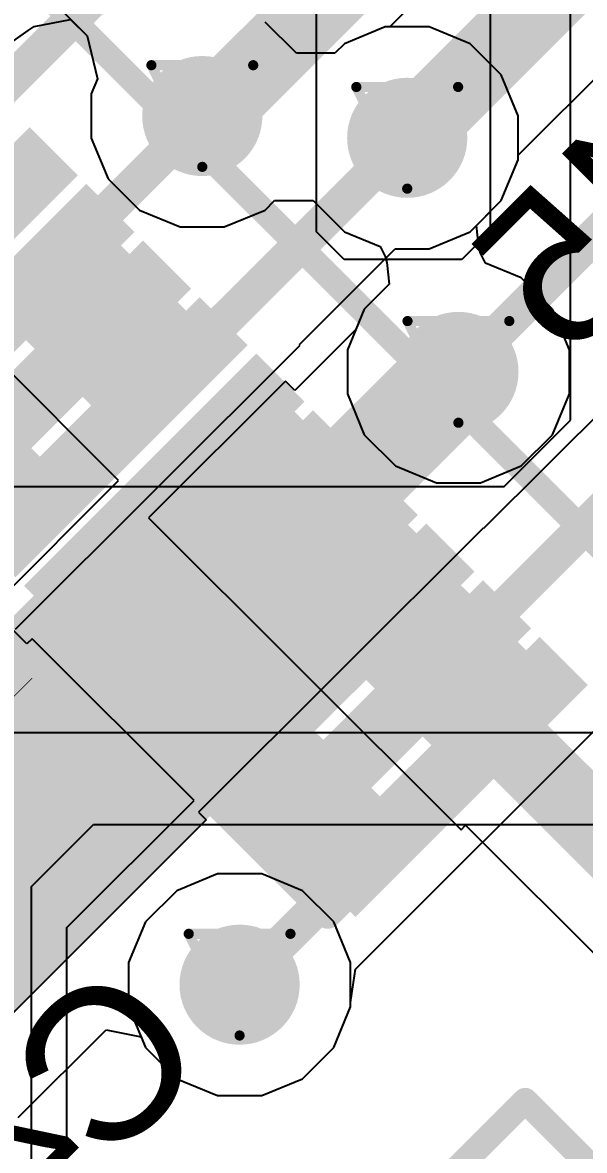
# Model space of a CAD drawing. Header units: inches. Extents: x 0 to 211, y 0 to 201.
# Drawn here: x 2.0437 to 2.1541, y 1.9059 to 2.1277 of the extents above; entities that cross this region are included whole.
import ezdxf

# ---------------------------------------------------------------- set-up
doc = ezdxf.new("R2010")
doc.units = ezdxf.units.IN
doc.header["$MEASUREMENT"] = 0
for name, color, linetype in [('Bottom Layer', 5, 'Continuous'), ('Bottom Overlay', 54, 'Continuous'), ('Bottom Paste', 16, 'Continuous'), ('Bottom Solder', 6, 'Continuous'), ('Drill Drawing', 1, 'Continuous'), ('Layer 1', 16, 'Continuous'), ('Layer 2', 76, 'Continuous'), ('Top Layer', 1, 'Continuous'), ('Top Overlay', 2, 'Continuous'), ('Top Paste', 8, 'Continuous'), ('Top Solder', 216, 'Continuous'), ('Via Holes', 16, 'Continuous')]:
    doc.layers.add(name, color=color, linetype=linetype)
doc.styles.add('Arial', font='', dxfattribs={"height": 0.2})
doc.styles.get('Arial').set_extended_font_data('Arial')

# ---------------------------------------------------------------- blocks, each defined once
blk = doc.blocks.new('LQFP_128_EP_14_14__64')
at = {"layer": 'Top Layer'}
for points in [[(0.09842, -0.26967), (0.1063, -0.26967), (0.1063, -0.32873), (0.09842, -0.32873)], [(0.11416, -0.26967), (0.12204, -0.26967), (0.12204, -0.32873), (0.11416, -0.32873)], [(0.12992, -0.26967), (0.1378, -0.26967), (0.1378, -0.32873), (0.12992, -0.32873)], [(0.14566, -0.26967), (0.15354, -0.26967), (0.15354, -0.32873), (0.14566, -0.32873)], [(0.16141, -0.26967), (0.16929, -0.26967), (0.16929, -0.32873), (0.16141, -0.32873)], [(0.17716, -0.26967), (0.18504, -0.26967), (0.18504, -0.32873), (0.17716, -0.32873)], [(0.19291, -0.26967), (0.20079, -0.26967), (0.20079, -0.32873), (0.19291, -0.32873)], [(0.20866, -0.26967), (0.21654, -0.26967), (0.21654, -0.32873), (0.20866, -0.32873)], [(0.22441, -0.26967), (0.23229, -0.26967), (0.23229, -0.32873), (0.22441, -0.32873)], [(0.24016, -0.26967), (0.24804, -0.26967), (0.24804, -0.32873), (0.24016, -0.32873)]]:
    blk.add_hatch(color=1, dxfattribs=at).paths.add_polyline_path(points)
at = {"layer": 'Top Paste'}
for points in [[(0.09842, -0.26967), (0.1063, -0.26967), (0.1063, -0.32873), (0.09842, -0.32873)], [(0.11416, -0.26967), (0.12204, -0.26967), (0.12204, -0.32873), (0.11416, -0.32873)], [(0.12992, -0.26967), (0.1378, -0.26967), (0.1378, -0.32873), (0.12992, -0.32873)], [(0.14566, -0.26967), (0.15354, -0.26967), (0.15354, -0.32873), (0.14566, -0.32873)], [(0.16141, -0.26967), (0.16929, -0.26967), (0.16929, -0.32873), (0.16141, -0.32873)], [(0.17716, -0.26967), (0.18504, -0.26967), (0.18504, -0.32873), (0.17716, -0.32873)], [(0.19291, -0.26967), (0.20079, -0.26967), (0.20079, -0.32873), (0.19291, -0.32873)], [(0.20866, -0.26967), (0.21654, -0.26967), (0.21654, -0.32873), (0.20866, -0.32873)], [(0.22441, -0.26967), (0.23229, -0.26967), (0.23229, -0.32873), (0.22441, -0.32873)], [(0.24016, -0.26967), (0.24804, -0.26967), (0.24804, -0.32873), (0.24016, -0.32873)]]:
    blk.add_hatch(color=8, dxfattribs=at).paths.add_polyline_path(points)
at = {"layer": 'Top Solder'}
for points in [[(0.09567, -0.26692), (0.10905, -0.26692), (0.10905, -0.33148), (0.09567, -0.33148)], [(0.11141, -0.26692), (0.12479, -0.26692), (0.12479, -0.33148), (0.11141, -0.33148)], [(0.12717, -0.26692), (0.14055, -0.26692), (0.14055, -0.33148), (0.12717, -0.33148)], [(0.14291, -0.26692), (0.15629, -0.26692), (0.15629, -0.33148), (0.14291, -0.33148)], [(0.15866, -0.26692), (0.17204, -0.26692), (0.17204, -0.33148), (0.15866, -0.33148)], [(0.17441, -0.26692), (0.18779, -0.26692), (0.18779, -0.33148), (0.17441, -0.33148)], [(0.19016, -0.26692), (0.20354, -0.26692), (0.20354, -0.33148), (0.19016, -0.33148)], [(0.20591, -0.26692), (0.21929, -0.26692), (0.21929, -0.33148), (0.20591, -0.33148)], [(0.22166, -0.26692), (0.23504, -0.26692), (0.23504, -0.33148), (0.22166, -0.33148)], [(0.23741, -0.26692), (0.25079, -0.26692), (0.25079, -0.33148), (0.23741, -0.33148)]]:
    blk.add_hatch(color=216, dxfattribs=at).paths.add_polyline_path(points)
at = {"layer": 'Top Overlay'}
blk.add_lwpolyline([(-0.24606, -0.24606, 0.005, 0.005, 0), (0.24606, -0.24606, 0.005, 0.005, 0)], format="xyseb", dxfattribs=at)
blk = doc.blocks.new('R___0402_B_178')
at = {"layer": 'Bottom Layer'}
for points in [[(-0.0095, 0.0125), (-0.0095, -0.0125), (-0.0275, -0.0125), (-0.0275, 0.0125)], [(0.0275, 0.0125), (0.0275, -0.0125), (0.0095, -0.0125), (0.0095, 0.0125)]]:
    blk.add_hatch(color=5, dxfattribs=at).paths.add_polyline_path(points)
at = {"layer": 'Bottom Paste'}
for points in [[(-0.0095, 0.0125), (-0.0095, -0.0125), (-0.0275, -0.0125), (-0.0275, 0.0125)], [(0.0275, 0.0125), (0.0275, -0.0125), (0.0095, -0.0125), (0.0095, 0.0125)]]:
    blk.add_hatch(color=16, dxfattribs=at).paths.add_polyline_path(points)
at = {"layer": 'Bottom Solder'}
for points in [[(-0.00733, 0.01467), (-0.00733, -0.01467), (-0.02967, -0.01467), (-0.02967, 0.01467)], [(0.02967, 0.01467), (0.02967, -0.01467), (0.00733, -0.01467), (0.00733, 0.01467)]]:
    blk.add_hatch(color=6, dxfattribs=at).paths.add_polyline_path(points)
at = {"layer": 'Bottom Overlay'}
for points in [[(-0.031, 0.016, 0.005, 0.005, 0), (0.031, 0.016, 0.005, 0.005, 0)], [(-0.031, 0.016, 0.005, 0.005, 0), (-0.031, -0.016, 0.005, 0.005, 0)], [(0.031, 0.016, 0.005, 0.005, 0), (0.031, -0.016, 0.005, 0.005, 0)], [(-0.032, 0.017, 0.000127, 0.000127, 0), (0.032, 0.017, 0.000127, 0.000127, 0)], [(-0.031, -0.016, 0.005, 0.005, 0), (0.031, -0.016, 0.005, 0.005, 0)]]:
    blk.add_lwpolyline(points, format="xyseb", dxfattribs=at)
for points in [[(-0.03225, 0.016, 0.0025, 0.0025, 1), (-0.02975, 0.016, 0.0025, 0.0025, 1)], [(-0.03225, 0.016, 0.0025, 0.0025, 1), (-0.02975, 0.016, 0.0025, 0.0025, 1)], [(0.02975, 0.016, 0.0025, 0.0025, 1), (0.03225, 0.016, 0.0025, 0.0025, 1)], [(0.02975, 0.016, 0.0025, 0.0025, 1), (0.03225, 0.016, 0.0025, 0.0025, 1)], [(-0.03203, 0.017, 0.0000635, 0.0000635, 1), (-0.03197, 0.017, 0.0000635, 0.0000635, 1)], [(0.03197, 0.017, 0.0000635, 0.0000635, 1), (0.03203, 0.017, 0.0000635, 0.0000635, 1)], [(-0.03225, -0.016, 0.0025, 0.0025, 1), (-0.02975, -0.016, 0.0025, 0.0025, 1)], [(-0.03225, -0.016, 0.0025, 0.0025, 1), (-0.02975, -0.016, 0.0025, 0.0025, 1)], [(0.02975, -0.016, 0.0025, 0.0025, 1), (0.03225, -0.016, 0.0025, 0.0025, 1)], [(0.02975, -0.016, 0.0025, 0.0025, 1), (0.03225, -0.016, 0.0025, 0.0025, 1)]]:
    blk.add_lwpolyline(points, format="xyseb", close=True, dxfattribs=at)
blk = doc.blocks.new('C___0402_B_342')
at = {"layer": 'Bottom Layer'}
for points in [[(-0.0095, 0.0125), (-0.0095, -0.0125), (-0.0275, -0.0125), (-0.0275, 0.0125)], [(0.0275, 0.0125), (0.0275, -0.0125), (0.0095, -0.0125), (0.0095, 0.0125)]]:
    blk.add_hatch(color=5, dxfattribs=at).paths.add_polyline_path(points)
at = {"layer": 'Bottom Paste'}
for points in [[(-0.0095, 0.0125), (-0.0095, -0.0125), (-0.0275, -0.0125), (-0.0275, 0.0125)], [(0.0275, 0.0125), (0.0275, -0.0125), (0.0095, -0.0125), (0.0095, 0.0125)]]:
    blk.add_hatch(color=16, dxfattribs=at).paths.add_polyline_path(points)
at = {"layer": 'Bottom Solder'}
for points in [[(-0.00714, 0.01486), (-0.00714, -0.01486), (-0.02986, -0.01486), (-0.02986, 0.01486)], [(0.02986, 0.01486), (0.02986, -0.01486), (0.00714, -0.01486), (0.00714, 0.01486)]]:
    blk.add_hatch(color=6, dxfattribs=at).paths.add_polyline_path(points)
at = {"layer": 'Bottom Overlay'}
for points in [[(-0.031, 0.016, 0.005, 0.005, 0), (-0.011, 0.016, 0.005, 0.005, 0)], [(-0.031, 0.016, 0.005, 0.005, 0), (-0.031, -0.016, 0.005, 0.005, 0)], [(0.011, 0.016, 0.005, 0.005, 0), (0.031, 0.016, 0.005, 0.005, 0)], [(0.031, 0.016, 0.005, 0.005, 0), (0.031, -0.016, 0.005, 0.005, 0)], [(-0.031, -0.016, 0.005, 0.005, 0), (-0.011, -0.016, 0.005, 0.005, 0)], [(0.011, -0.016, 0.005, 0.005, 0), (0.031, -0.016, 0.005, 0.005, 0)]]:
    blk.add_lwpolyline(points, format="xyseb", dxfattribs=at)
for points in [[(-0.03225, 0.016, 0.0025, 0.0025, 1), (-0.02975, 0.016, 0.0025, 0.0025, 1)], [(-0.03225, 0.016, 0.0025, 0.0025, 1), (-0.02975, 0.016, 0.0025, 0.0025, 1)], [(-0.01225, 0.016, 0.0025, 0.0025, 1), (-0.00975, 0.016, 0.0025, 0.0025, 1)], [(0.00975, 0.016, 0.0025, 0.0025, 1), (0.01225, 0.016, 0.0025, 0.0025, 1)], [(0.02975, 0.016, 0.0025, 0.0025, 1), (0.03225, 0.016, 0.0025, 0.0025, 1)], [(0.02975, 0.016, 0.0025, 0.0025, 1), (0.03225, 0.016, 0.0025, 0.0025, 1)], [(-0.03225, -0.016, 0.0025, 0.0025, 1), (-0.02975, -0.016, 0.0025, 0.0025, 1)], [(-0.03225, -0.016, 0.0025, 0.0025, 1), (-0.02975, -0.016, 0.0025, 0.0025, 1)], [(-0.01225, -0.016, 0.0025, 0.0025, 1), (-0.00975, -0.016, 0.0025, 0.0025, 1)], [(0.00975, -0.016, 0.0025, 0.0025, 1), (0.01225, -0.016, 0.0025, 0.0025, 1)], [(0.02975, -0.016, 0.0025, 0.0025, 1), (0.03225, -0.016, 0.0025, 0.0025, 1)], [(0.02975, -0.016, 0.0025, 0.0025, 1), (0.03225, -0.016, 0.0025, 0.0025, 1)]]:
    blk.add_lwpolyline(points, format="xyseb", close=True, dxfattribs=at)
blk = doc.blocks.new('C___0402_B_343')
at = {"layer": 'Bottom Layer'}
for points in [[(-0.0095, 0.0125), (-0.0095, -0.0125), (-0.0275, -0.0125), (-0.0275, 0.0125)], [(0.0275, 0.0125), (0.0275, -0.0125), (0.0095, -0.0125), (0.0095, 0.0125)]]:
    blk.add_hatch(color=5, dxfattribs=at).paths.add_polyline_path(points)
at = {"layer": 'Bottom Paste'}
for points in [[(-0.0095, 0.0125), (-0.0095, -0.0125), (-0.0275, -0.0125), (-0.0275, 0.0125)], [(0.0275, 0.0125), (0.0275, -0.0125), (0.0095, -0.0125), (0.0095, 0.0125)]]:
    blk.add_hatch(color=16, dxfattribs=at).paths.add_polyline_path(points)
at = {"layer": 'Bottom Solder'}
for points in [[(-0.00714, 0.01486), (-0.00714, -0.01486), (-0.02986, -0.01486), (-0.02986, 0.01486)], [(0.02986, 0.01486), (0.02986, -0.01486), (0.00714, -0.01486), (0.00714, 0.01486)]]:
    blk.add_hatch(color=6, dxfattribs=at).paths.add_polyline_path(points)
at = {"layer": 'Bottom Overlay'}
for points in [[(-0.031, 0.016, 0.005, 0.005, 0), (-0.011, 0.016, 0.005, 0.005, 0)], [(-0.031, 0.016, 0.005, 0.005, 0), (-0.031, -0.016, 0.005, 0.005, 0)], [(0.011, 0.016, 0.005, 0.005, 0), (0.031, 0.016, 0.005, 0.005, 0)], [(0.031, 0.016, 0.005, 0.005, 0), (0.031, -0.016, 0.005, 0.005, 0)], [(-0.031, -0.016, 0.005, 0.005, 0), (-0.011, -0.016, 0.005, 0.005, 0)], [(0.011, -0.016, 0.005, 0.005, 0), (0.031, -0.016, 0.005, 0.005, 0)]]:
    blk.add_lwpolyline(points, format="xyseb", dxfattribs=at)
for points in [[(-0.03225, 0.016, 0.0025, 0.0025, 1), (-0.02975, 0.016, 0.0025, 0.0025, 1)], [(-0.03225, 0.016, 0.0025, 0.0025, 1), (-0.02975, 0.016, 0.0025, 0.0025, 1)], [(-0.01225, 0.016, 0.0025, 0.0025, 1), (-0.00975, 0.016, 0.0025, 0.0025, 1)], [(0.00975, 0.016, 0.0025, 0.0025, 1), (0.01225, 0.016, 0.0025, 0.0025, 1)], [(0.02975, 0.016, 0.0025, 0.0025, 1), (0.03225, 0.016, 0.0025, 0.0025, 1)], [(0.02975, 0.016, 0.0025, 0.0025, 1), (0.03225, 0.016, 0.0025, 0.0025, 1)], [(-0.03225, -0.016, 0.0025, 0.0025, 1), (-0.02975, -0.016, 0.0025, 0.0025, 1)], [(-0.03225, -0.016, 0.0025, 0.0025, 1), (-0.02975, -0.016, 0.0025, 0.0025, 1)], [(-0.01225, -0.016, 0.0025, 0.0025, 1), (-0.00975, -0.016, 0.0025, 0.0025, 1)], [(0.00975, -0.016, 0.0025, 0.0025, 1), (0.01225, -0.016, 0.0025, 0.0025, 1)], [(0.02975, -0.016, 0.0025, 0.0025, 1), (0.03225, -0.016, 0.0025, 0.0025, 1)], [(0.02975, -0.016, 0.0025, 0.0025, 1), (0.03225, -0.016, 0.0025, 0.0025, 1)]]:
    blk.add_lwpolyline(points, format="xyseb", close=True, dxfattribs=at)
blk = doc.blocks.new('C___0402_B_344')
at = {"layer": 'Bottom Layer'}
for points in [[(-0.0095, 0.0125), (-0.0095, -0.0125), (-0.0275, -0.0125), (-0.0275, 0.0125)], [(0.0275, 0.0125), (0.0275, -0.0125), (0.0095, -0.0125), (0.0095, 0.0125)]]:
    blk.add_hatch(color=5, dxfattribs=at).paths.add_polyline_path(points)
at = {"layer": 'Bottom Paste'}
for points in [[(-0.0095, 0.0125), (-0.0095, -0.0125), (-0.0275, -0.0125), (-0.0275, 0.0125)], [(0.0275, 0.0125), (0.0275, -0.0125), (0.0095, -0.0125), (0.0095, 0.0125)]]:
    blk.add_hatch(color=16, dxfattribs=at).paths.add_polyline_path(points)
at = {"layer": 'Bottom Solder'}
for points in [[(-0.00714, 0.01486), (-0.00714, -0.01486), (-0.02986, -0.01486), (-0.02986, 0.01486)], [(0.02986, 0.01486), (0.02986, -0.01486), (0.00714, -0.01486), (0.00714, 0.01486)]]:
    blk.add_hatch(color=6, dxfattribs=at).paths.add_polyline_path(points)
at = {"layer": 'Bottom Overlay'}
for points in [[(-0.011, 0.016, 0.005, 0.005, 0), (-0.031, 0.016, 0.005, 0.005, 0)], [(-0.031, -0.016, 0.005, 0.005, 0), (-0.031, 0.016, 0.005, 0.005, 0)], [(0.031, 0.016, 0.005, 0.005, 0), (0.011, 0.016, 0.005, 0.005, 0)], [(0.031, -0.016, 0.005, 0.005, 0), (0.031, 0.016, 0.005, 0.005, 0)], [(-0.011, -0.016, 0.005, 0.005, 0), (-0.031, -0.016, 0.005, 0.005, 0)], [(0.031, -0.016, 0.005, 0.005, 0), (0.011, -0.016, 0.005, 0.005, 0)]]:
    blk.add_lwpolyline(points, format="xyseb", dxfattribs=at)
for points in [[(-0.03225, 0.016, 0.0025, 0.0025, 1), (-0.02975, 0.016, 0.0025, 0.0025, 1)], [(-0.03225, 0.016, 0.0025, 0.0025, 1), (-0.02975, 0.016, 0.0025, 0.0025, 1)], [(-0.01225, 0.016, 0.0025, 0.0025, 1), (-0.00975, 0.016, 0.0025, 0.0025, 1)], [(0.00975, 0.016, 0.0025, 0.0025, 1), (0.01225, 0.016, 0.0025, 0.0025, 1)], [(0.02975, 0.016, 0.0025, 0.0025, 1), (0.03225, 0.016, 0.0025, 0.0025, 1)], [(0.02975, 0.016, 0.0025, 0.0025, 1), (0.03225, 0.016, 0.0025, 0.0025, 1)], [(-0.03225, -0.016, 0.0025, 0.0025, 1), (-0.02975, -0.016, 0.0025, 0.0025, 1)], [(-0.03225, -0.016, 0.0025, 0.0025, 1), (-0.02975, -0.016, 0.0025, 0.0025, 1)], [(-0.01225, -0.016, 0.0025, 0.0025, 1), (-0.00975, -0.016, 0.0025, 0.0025, 1)], [(0.00975, -0.016, 0.0025, 0.0025, 1), (0.01225, -0.016, 0.0025, 0.0025, 1)], [(0.02975, -0.016, 0.0025, 0.0025, 1), (0.03225, -0.016, 0.0025, 0.0025, 1)], [(0.02975, -0.016, 0.0025, 0.0025, 1), (0.03225, -0.016, 0.0025, 0.0025, 1)]]:
    blk.add_lwpolyline(points, format="xyseb", close=True, dxfattribs=at)
blk = doc.blocks.new('C___0603_371')
at = {"layer": 'Top Layer'}
for points in [[(-0.015, 0.0175), (-0.015, -0.0175), (-0.045, -0.0175), (-0.045, 0.0175)], [(0.045, 0.0175), (0.045, -0.0175), (0.015, -0.0175), (0.015, 0.0175)]]:
    blk.add_hatch(color=1, dxfattribs=at).paths.add_polyline_path(points)
at = {"layer": 'Top Paste'}
for points in [[(-0.015, 0.0175), (-0.015, -0.0175), (-0.045, -0.0175), (-0.045, 0.0175)], [(0.045, 0.0175), (0.045, -0.0175), (0.015, -0.0175), (0.015, 0.0175)]]:
    blk.add_hatch(color=8, dxfattribs=at).paths.add_polyline_path(points)
at = {"layer": 'Top Solder'}
for points in [[(-0.01264, 0.01986), (-0.01264, -0.01986), (-0.04736, -0.01986), (-0.04736, 0.01986)], [(0.04736, 0.01986), (0.04736, -0.01986), (0.01264, -0.01986), (0.01264, 0.01986)]]:
    blk.add_hatch(color=216, dxfattribs=at).paths.add_polyline_path(points)
at = {"layer": 'Top Overlay'}
for points in [[(-0.049, 0.021, 0.005, 0.005, 0), (-0.018, 0.021, 0.005, 0.005, 0)], [(-0.049, 0.021, 0.005, 0.005, 0), (-0.049, -0.021, 0.005, 0.005, 0)], [(0.018, 0.021, 0.005, 0.005, 0), (0.049, 0.021, 0.005, 0.005, 0)], [(0.049, 0.021, 0.005, 0.005, 0), (0.049, -0.021, 0.005, 0.005, 0)], [(-0.049, -0.021, 0.005, 0.005, 0), (-0.018, -0.021, 0.005, 0.005, 0)], [(0.018, -0.021, 0.005, 0.005, 0), (0.049, -0.021, 0.005, 0.005, 0)]]:
    blk.add_lwpolyline(points, format="xyseb", dxfattribs=at)
for points in [[(-0.05025, 0.021, 0.0025, 0.0025, 1), (-0.04775, 0.021, 0.0025, 0.0025, 1)], [(-0.05025, 0.021, 0.0025, 0.0025, 1), (-0.04775, 0.021, 0.0025, 0.0025, 1)], [(-0.01925, 0.021, 0.0025, 0.0025, 1), (-0.01675, 0.021, 0.0025, 0.0025, 1)], [(0.01675, 0.021, 0.0025, 0.0025, 1), (0.01925, 0.021, 0.0025, 0.0025, 1)], [(0.04775, 0.021, 0.0025, 0.0025, 1), (0.05025, 0.021, 0.0025, 0.0025, 1)], [(0.04775, 0.021, 0.0025, 0.0025, 1), (0.05025, 0.021, 0.0025, 0.0025, 1)], [(-0.05025, -0.021, 0.0025, 0.0025, 1), (-0.04775, -0.021, 0.0025, 0.0025, 1)], [(-0.05025, -0.021, 0.0025, 0.0025, 1), (-0.04775, -0.021, 0.0025, 0.0025, 1)], [(-0.01925, -0.021, 0.0025, 0.0025, 1), (-0.01675, -0.021, 0.0025, 0.0025, 1)], [(0.01675, -0.021, 0.0025, 0.0025, 1), (0.01925, -0.021, 0.0025, 0.0025, 1)], [(0.04775, -0.021, 0.0025, 0.0025, 1), (0.05025, -0.021, 0.0025, 0.0025, 1)], [(0.04775, -0.021, 0.0025, 0.0025, 1), (0.05025, -0.021, 0.0025, 0.0025, 1)]]:
    blk.add_lwpolyline(points, format="xyseb", close=True, dxfattribs=at)

msp = doc.modelspace()

# ---------------------------------------------------------------- hatches: boundary and pattern name
at = {"layer": 'Bottom Layer'}
h = msp.add_hatch(color=5, dxfattribs=at)
edge = h.paths.add_edge_path()
edge.add_arc((2.07897, 2.10934), 0.01181, 0, 360)
h = msp.add_hatch(color=5, dxfattribs=at)
edge = h.paths.add_edge_path()
edge.add_arc((2.11924, 2.10506), 0.01181, 0, 360)
h = msp.add_hatch(color=5, dxfattribs=at)
edge = h.paths.add_edge_path()
edge.add_arc((2.1293, 2.05901), 0.01181, 0, 360)
h = msp.add_hatch(color=5, dxfattribs=at)
edge = h.paths.add_edge_path()
edge.add_arc((2.0863, 1.93848), 0.01181, 0, 360)
at = {"layer": 'Layer 1'}
h = msp.add_hatch(color=16, dxfattribs=at)
edge = h.paths.add_edge_path()
edge.add_arc((2.07897, 2.10934), 0.01181, 0, 360)
h = msp.add_hatch(color=16, dxfattribs=at)
edge = h.paths.add_edge_path()
edge.add_arc((2.11924, 2.10506), 0.01181, 0, 360)
h = msp.add_hatch(color=16, dxfattribs=at)
edge = h.paths.add_edge_path()
edge.add_arc((2.1293, 2.05901), 0.01181, 0, 360)
h = msp.add_hatch(color=16, dxfattribs=at)
edge = h.paths.add_edge_path()
edge.add_arc((2.0863, 1.93848), 0.01181, 0, 360)
at = {"layer": 'Layer 2'}
h = msp.add_hatch(color=76, dxfattribs=at)
edge = h.paths.add_edge_path()
edge.add_arc((2.07897, 2.10934), 0.01181, 0, 360)
h = msp.add_hatch(color=76, dxfattribs=at)
edge = h.paths.add_edge_path()
edge.add_arc((2.11924, 2.10506), 0.01181, 0, 360)
h = msp.add_hatch(color=76, dxfattribs=at)
edge = h.paths.add_edge_path()
edge.add_arc((2.1293, 2.05901), 0.01181, 0, 360)
h = msp.add_hatch(color=76, dxfattribs=at)
edge = h.paths.add_edge_path()
edge.add_arc((2.0863, 1.93848), 0.01181, 0, 360)
at = {"layer": 'Top Layer'}
h = msp.add_hatch(color=1, dxfattribs=at)
edge = h.paths.add_edge_path()
edge.add_arc((2.07897, 2.10934), 0.01181, 0, 360)
h = msp.add_hatch(color=1, dxfattribs=at)
edge = h.paths.add_edge_path()
edge.add_arc((2.11924, 2.10506), 0.01181, 0, 360)
h = msp.add_hatch(color=1, dxfattribs=at)
edge = h.paths.add_edge_path()
edge.add_arc((2.1293, 2.05901), 0.01181, 0, 360)
msp.add_hatch(color=1, dxfattribs=at).paths.add_polyline_path([(2.03198, 1.92314), (2.12857, 2.01973), (2.08959, 2.05871), (1.993, 1.96212)])
h = msp.add_hatch(color=1, dxfattribs=at)
edge = h.paths.add_edge_path()
edge.add_arc((2.0863, 1.93848), 0.01181, 0, 360)
at = {"layer": 'Via Holes'}
h = msp.add_hatch(color=7, dxfattribs=at)
edge = h.paths.add_edge_path()
edge.add_arc((2.07897, 2.10934), 0.00591, 0, 360)
h = msp.add_hatch(color=7, dxfattribs=at)
edge = h.paths.add_edge_path()
edge.add_arc((2.11924, 2.10506), 0.00591, 0, 360)
h = msp.add_hatch(color=7, dxfattribs=at)
edge = h.paths.add_edge_path()
edge.add_arc((2.1293, 2.05901), 0.00591, 0, 360)
h = msp.add_hatch(color=7, dxfattribs=at)
edge = h.paths.add_edge_path()
edge.add_arc((2.0863, 1.93848), 0.00591, 0, 360)

# ---------------------------------------------------------------- linework, layer by layer
at = {"layer": 'Bottom Layer'}
for p, q in [((2.04592, 2.12693), (2.0531, 2.12836)), ((2.0531, 2.12836), (2.05634, 2.12512)), ((2.03933, 2.1223), (2.04474, 2.12614)), ((2.04474, 2.12614), (2.04592, 2.12693)), ((2.05634, 2.12512), (2.0584, 2.11669)), ((2.0584, 2.11669), (2.05716, 2.11368)), ((2.05716, 2.11368), (2.05716, 2.105)), ((2.05716, 2.105), (2.06048, 2.09698)), ((2.06048, 2.09698), (2.06661, 2.09085)), ((2.09132, 2.09085), (2.09318, 2.0927)), ((2.09318, 2.0927), (2.10075, 2.09271)), ((2.10075, 2.09271), (2.10689, 2.08657)), ((2.06661, 2.09085), (2.07463, 2.08753)), ((2.0833, 2.08753), (2.09132, 2.09085)), ((2.07463, 2.08753), (2.0833, 2.08753)), ((2.10689, 2.08657), (2.11395, 2.08365)), ((2.11395, 2.08365), (2.1149, 2.0817)), ((2.1149, 2.0817), (2.11521, 2.08055)), ((2.11521, 2.08055), (2.1157, 2.07625)), ((2.1157, 2.07625), (2.11081, 2.07136)), ((2.11081, 2.07136), (2.10913, 2.06732)), ((2.06253, 2.03765), (2.03071, 2.06947)), ((2.10913, 2.06732), (2.09715, 2.05534)), ((2.0953, 2.05719), (2.06843, 2.03032)), ((2.09715, 2.05534), (2.0953, 2.05719)), ((2.03745, 2.01257), (2.06253, 2.03765)), ((2.06843, 2.03032), (2.09799, 2.00076)), ((2.04451, 2.00551), (2.03745, 2.01257)), ((2.04553, 2.00653), (2.04451, 2.00551)), ((2.07735, 1.97471), (2.04553, 2.00653)), ((2.09799, 2.00076), (2.12981, 1.96894)), ((2.05234, 1.9497), (2.07735, 1.97471)), ((2.12981, 1.96894), (2.1307, 1.96984)), ((2.1307, 1.96984), (2.16116, 1.93939)), ((2.08196, 1.96029), (2.07395, 1.95697)), ((2.09064, 1.96029), (2.08196, 1.96029)), ((2.09866, 1.95697), (2.09064, 1.96029)), ((2.07395, 1.95697), (2.06781, 1.95084)), ((2.10479, 1.95084), (2.09866, 1.95697)), ((2.06781, 1.95084), (2.06449, 1.94282)), ((2.10811, 1.94282), (2.10479, 1.95084)), ((2.05234, 1.66134), (2.05234, 1.9497)), ((2.06449, 1.94282), (2.06449, 1.93414)), ((2.10811, 1.93414), (2.10811, 1.94282)), ((2.06449, 1.93414), (2.06781, 1.92613)), ((2.10479, 1.92613), (2.10811, 1.93414)), ((2.06781, 1.92613), (2.07395, 1.91999)), ((2.09866, 1.91999), (2.10479, 1.92613)), ((2.07395, 1.91999), (2.08196, 1.91667)), ((2.09064, 1.91667), (2.09866, 1.91999)), ((2.08196, 1.91667), (2.09064, 1.91667))]:
    msp.add_line(p, q, dxfattribs=at)
for points in [[(2.08019, 2.10934, 0.015, 0.015, 0), (2.11586, 2.145, 0.015, 0.015, 0)], [(2.10153, 2.03087, 0.02, 0.02, 0), (2.12866, 2.05801, 0.02, 0.02, 0)], [(2.09591, 2.02987, 0.015, 0.015, 0), (2.18394, 1.94184, 0.015, 0.015, 0)], [(2.09375, 2.03187, 0.007, 0.007, 0), (2.09391, 2.03187, 0.007, 0.007, 0)], [(2.00835, 2.01643, 0.015, 0.015, 0), (2.0478, 1.97698, 0.015, 0.015, 0)]]:
    msp.add_lwpolyline(points, format="xyseb", dxfattribs=at)
for points in [[(2.07644, 2.10934, 0.0075, 0.0075, 1), (2.08394, 2.10934, 0.0075, 0.0075, 1)], [(2.12366, 2.05801, 0.01, 0.01, 1), (2.13366, 2.05801, 0.01, 0.01, 1)], [(2.09653, 2.03087, 0.01, 0.01, 1), (2.10653, 2.03087, 0.01, 0.01, 1)], [(2.09216, 2.02987, 0.0075, 0.0075, 1), (2.09966, 2.02987, 0.0075, 0.0075, 1)], [(2.092, 2.03187, 0.0035, 0.0035, 1), (2.0955, 2.03187, 0.0035, 0.0035, 1)], [(2.09216, 2.03187, 0.0035, 0.0035, 1), (2.09566, 2.03187, 0.0035, 0.0035, 1)], [(2.04405, 1.97698, 0.0075, 0.0075, 1), (2.05155, 1.97698, 0.0075, 0.0075, 1)]]:
    msp.add_lwpolyline(points, format="xyseb", close=True, dxfattribs=at)
at = {"layer": 'Bottom Overlay'}
for points in [[(2.15063, 1.97603, 0.005, 0.005, 0), (2.25894, 1.86773, 0.005, 0.005, 0)], [(2.03246, 1.80572, 0.005, 0.005, 0), (2.14242, 1.91567, 0.005, 0.005, 0)], [(2.14242, 1.91567, 0.005, 0.005, 0), (2.29929, 1.7588, 0.005, 0.005, 0)]]:
    msp.add_lwpolyline(points, format="xyseb", dxfattribs=at)
for points in [[(2.14938, 1.97603, 0.0025, 0.0025, 1), (2.15188, 1.97603, 0.0025, 0.0025, 1)], [(2.14117, 1.91567, 0.0025, 0.0025, 1), (2.14367, 1.91567, 0.0025, 0.0025, 1)], [(2.14117, 1.91567, 0.0025, 0.0025, 1), (2.14367, 1.91567, 0.0025, 0.0025, 1)]]:
    msp.add_lwpolyline(points, format="xyseb", close=True, dxfattribs=at)
at = {"layer": 'Drill Drawing'}
for points in [[(2.06897, 2.11934, 0.002, 0.002, 0), (2.08897, 2.11934, 0.002, 0.002, 0)], [(2.06897, 2.11934, 0.002, 0.002, 0), (2.07897, 2.09934, 0.002, 0.002, 0)], [(2.07897, 2.09934, 0.002, 0.002, 0), (2.08897, 2.11934, 0.002, 0.002, 0)], [(2.10924, 2.11506, 0.002, 0.002, 0), (2.12924, 2.11506, 0.002, 0.002, 0)], [(2.10924, 2.11506, 0.002, 0.002, 0), (2.11924, 2.09506, 0.002, 0.002, 0)], [(2.11924, 2.09506, 0.002, 0.002, 0), (2.12924, 2.11506, 0.002, 0.002, 0)], [(2.1193, 2.06901, 0.002, 0.002, 0), (2.1393, 2.06901, 0.002, 0.002, 0)], [(2.1193, 2.06901, 0.002, 0.002, 0), (2.1293, 2.04901, 0.002, 0.002, 0)], [(2.1293, 2.04901, 0.002, 0.002, 0), (2.1393, 2.06901, 0.002, 0.002, 0)], [(2.0763, 1.94848, 0.002, 0.002, 0), (2.0963, 1.94848, 0.002, 0.002, 0)], [(2.0763, 1.94848, 0.002, 0.002, 0), (2.0863, 1.92848, 0.002, 0.002, 0)], [(2.0863, 1.92848, 0.002, 0.002, 0), (2.0963, 1.94848, 0.002, 0.002, 0)]]:
    msp.add_lwpolyline(points, format="xyseb", dxfattribs=at)
for points in [[(2.06847, 2.11934, 0.001, 0.001, 1), (2.06947, 2.11934, 0.001, 0.001, 1)], [(2.06847, 2.11934, 0.001, 0.001, 1), (2.06947, 2.11934, 0.001, 0.001, 1)], [(2.08847, 2.11934, 0.001, 0.001, 1), (2.08947, 2.11934, 0.001, 0.001, 1)], [(2.08847, 2.11934, 0.001, 0.001, 1), (2.08947, 2.11934, 0.001, 0.001, 1)], [(2.10874, 2.11506, 0.001, 0.001, 1), (2.10974, 2.11506, 0.001, 0.001, 1)], [(2.10874, 2.11506, 0.001, 0.001, 1), (2.10974, 2.11506, 0.001, 0.001, 1)], [(2.12874, 2.11506, 0.001, 0.001, 1), (2.12974, 2.11506, 0.001, 0.001, 1)], [(2.12874, 2.11506, 0.001, 0.001, 1), (2.12974, 2.11506, 0.001, 0.001, 1)], [(2.07847, 2.09934, 0.001, 0.001, 1), (2.07947, 2.09934, 0.001, 0.001, 1)], [(2.07847, 2.09934, 0.001, 0.001, 1), (2.07947, 2.09934, 0.001, 0.001, 1)], [(2.11874, 2.09506, 0.001, 0.001, 1), (2.11974, 2.09506, 0.001, 0.001, 1)], [(2.11874, 2.09506, 0.001, 0.001, 1), (2.11974, 2.09506, 0.001, 0.001, 1)], [(2.1188, 2.06901, 0.001, 0.001, 1), (2.1198, 2.06901, 0.001, 0.001, 1)], [(2.1188, 2.06901, 0.001, 0.001, 1), (2.1198, 2.06901, 0.001, 0.001, 1)], [(2.1388, 2.06901, 0.001, 0.001, 1), (2.1398, 2.06901, 0.001, 0.001, 1)], [(2.1388, 2.06901, 0.001, 0.001, 1), (2.1398, 2.06901, 0.001, 0.001, 1)], [(2.1288, 2.04901, 0.001, 0.001, 1), (2.1298, 2.04901, 0.001, 0.001, 1)], [(2.1288, 2.04901, 0.001, 0.001, 1), (2.1298, 2.04901, 0.001, 0.001, 1)], [(2.0758, 1.94848, 0.001, 0.001, 1), (2.0768, 1.94848, 0.001, 0.001, 1)], [(2.0758, 1.94848, 0.001, 0.001, 1), (2.0768, 1.94848, 0.001, 0.001, 1)], [(2.0958, 1.94848, 0.001, 0.001, 1), (2.0968, 1.94848, 0.001, 0.001, 1)], [(2.0958, 1.94848, 0.001, 0.001, 1), (2.0968, 1.94848, 0.001, 0.001, 1)], [(2.0858, 1.92848, 0.001, 0.001, 1), (2.0868, 1.92848, 0.001, 0.001, 1)], [(2.0858, 1.92848, 0.001, 0.001, 1), (2.0868, 1.92848, 0.001, 0.001, 1)]]:
    msp.add_lwpolyline(points, format="xyseb", close=True, dxfattribs=at)
at = {"layer": 'Layer 1'}
for p, q in [((2.0502, 2.13126), (2.05634, 2.12512)), ((2.09746, 2.12169), (2.09132, 2.12783)), ((2.1149, 2.12687), (2.10689, 2.12355)), ((2.12358, 2.12687), (2.1149, 2.12687)), ((2.13159, 2.12355), (2.12358, 2.12687)), ((2.05634, 2.12512), (2.0584, 2.11669)), ((2.10689, 2.12355), (2.10503, 2.1217)), ((2.13773, 2.11742), (2.13159, 2.12355)), ((2.10503, 2.1217), (2.09746, 2.12169)), ((2.0584, 2.11669), (2.05716, 2.11368)), ((2.14105, 2.1094), (2.13773, 2.11742)), ((2.05716, 2.11368), (2.05716, 2.105)), ((2.14105, 2.10072), (2.14105, 2.1094)), ((2.05716, 2.105), (2.06048, 2.09698)), ((2.13773, 2.09271), (2.14105, 2.10072)), ((2.06048, 2.09698), (2.06661, 2.09085)), ((2.09132, 2.09085), (2.09318, 2.0927)), ((2.09318, 2.0927), (2.10075, 2.09271)), ((2.10075, 2.09271), (2.10689, 2.08657)), ((2.13284, 2.08782), (2.13773, 2.09271)), ((2.06661, 2.09085), (2.07463, 2.08753)), ((2.0833, 2.08753), (2.09132, 2.09085)), ((2.13333, 2.08352), (2.13284, 2.08782)), ((2.07463, 2.08753), (2.0833, 2.08753)), ((2.10689, 2.08657), (2.11395, 2.08365)), ((2.11395, 2.08365), (2.1149, 2.0817)), ((2.13364, 2.08237), (2.13333, 2.08352)), ((2.1149, 2.0817), (2.11521, 2.08055)), ((2.13459, 2.08042), (2.13364, 2.08237)), ((2.11521, 2.08055), (2.1157, 2.07625)), ((2.14165, 2.0775), (2.13459, 2.08042)), ((2.14779, 2.07136), (2.14165, 2.0775)), ((2.1157, 2.07625), (2.11081, 2.07136)), ((2.11081, 2.07136), (2.10749, 2.06334)), ((2.15111, 2.06334), (2.14779, 2.07136)), ((2.10749, 2.06334), (2.10749, 2.05467)), ((2.15111, 2.05467), (2.15111, 2.06334)), ((2.10749, 2.05467), (2.11081, 2.04665)), ((2.14779, 2.04665), (2.15111, 2.05467)), ((2.11081, 2.04665), (2.11694, 2.04051)), ((2.14165, 2.04051), (2.14779, 2.04665)), ((2.11694, 2.04051), (2.12496, 2.03719)), ((2.13364, 2.03719), (2.14165, 2.04051)), ((2.12496, 2.03719), (2.13364, 2.03719)), ((2.08196, 1.96029), (2.07395, 1.95697)), ((2.09064, 1.96029), (2.08196, 1.96029)), ((2.09866, 1.95697), (2.09064, 1.96029)), ((2.07395, 1.95697), (2.06781, 1.95084)), ((2.10479, 1.95084), (2.09866, 1.95697)), ((2.06781, 1.95084), (2.06449, 1.94282)), ((2.10811, 1.94282), (2.10479, 1.95084)), ((2.06449, 1.94282), (2.06449, 1.93414)), ((2.10811, 1.93414), (2.10811, 1.94282)), ((2.06449, 1.93414), (2.06781, 1.92613)), ((2.10479, 1.92613), (2.10811, 1.93414)), ((2.06781, 1.92613), (2.07395, 1.91999)), ((2.09866, 1.91999), (2.10479, 1.92613)), ((2.07395, 1.91999), (2.08196, 1.91667)), ((2.09064, 1.91667), (2.09866, 1.91999)), ((2.08196, 1.91667), (2.09064, 1.91667))]:
    msp.add_line(p, q, dxfattribs=at)
at = {"layer": 'Layer 2'}
for p, q in [((2.13555, 2.16903), (2.13555, 2.08671)), ((2.15131, 2.04949), (2.15131, 2.16251)), ((2.10144, 2.08658), (2.10144, 2.14285)), ((2.10688, 2.08114), (2.10144, 2.08658)), ((2.13555, 2.08671), (2.12998, 2.08114)), ((2.12998, 2.08114), (2.10688, 2.08114)), ((2.13832, 2.0365), (2.15131, 2.04949)), ((1.9983, 2.0365), (2.13832, 2.0365)), ((2.16018, 1.98801), (1.98275, 1.98801)), ((2.0454, 1.9578), (2.0576, 1.97)), ((2.0576, 1.97), (2.16581, 1.97)), ((2.0454, 1.89293), (2.0454, 1.9578))]:
    msp.add_line(p, q, dxfattribs=at)
at = {"layer": 'Top Layer'}
for p, q in [((2.2026, 2.21366), (2.11582, 2.12687)), ((2.14105, 2.10164), (2.22783, 2.18842)), ((2.09746, 2.12169), (2.09132, 2.12783)), ((2.1149, 2.12687), (2.10689, 2.12355)), ((2.11582, 2.12687), (2.1149, 2.12687)), ((2.10689, 2.12355), (2.10503, 2.1217)), ((2.10503, 2.1217), (2.09746, 2.12169)), ((2.14105, 2.10072), (2.14105, 2.10164)), ((2.13773, 2.09271), (2.14105, 2.10072)), ((2.13159, 2.08657), (2.13773, 2.09271)), ((2.19968, 2.0936), (2.13426, 2.02818)), ((2.12358, 2.08325), (2.13159, 2.08657)), ((2.09804, 2.0644), (2.1169, 2.08325)), ((2.1169, 2.08325), (2.12358, 2.08325)), ((2.04227, 2.00838), (2.09817, 2.06428)), ((2.09817, 2.06428), (2.09804, 2.0644)), ((2.13414, 2.0283), (2.07824, 1.9724)), ((2.13426, 2.02818), (2.13414, 2.0283)), ((2.10909, 1.94156), (2.16139, 1.99386)), ((2.07824, 1.9724), (2.07974, 1.9709)), ((2.07974, 1.9709), (2.03198, 1.92314)), ((2.10811, 1.93496), (2.10909, 1.94156)), ((2.10811, 1.93414), (2.10811, 1.93496)), ((2.10479, 1.92613), (2.10811, 1.93414)), ((2.04279, 1.91233), (2.06007, 1.9296)), ((2.06007, 1.9296), (2.06694, 1.92824)), ((2.06694, 1.92824), (2.06781, 1.92613)), ((2.06781, 1.92613), (2.07395, 1.91999)), ((2.09866, 1.91999), (2.10479, 1.92613)), ((2.07395, 1.91999), (2.08196, 1.91667)), ((2.09064, 1.91667), (2.09866, 1.91999)), ((2.08196, 1.91667), (2.09064, 1.91667))]:
    msp.add_line(p, q, dxfattribs=at)
for points in [[(2.11924, 2.10506, 0.015, 0.015, 0), (2.21522, 2.20104, 0.015, 0.015, 0)], [(2.1293, 2.05901, 0.007, 0.007, 0), (2.23298, 2.16269, 0.007, 0.007, 0)], [(2.01581, 2.09073, 0.007, 0.007, 0), (2.06869, 2.14361, 0.007, 0.007, 0)], [(2.03809, 2.06846, 0.007, 0.007, 0), (2.07897, 2.10934, 0.007, 0.007, 0)], [(2.06036, 2.04618, 0.007, 0.007, 0), (2.11924, 2.10506, 0.007, 0.007, 0)], [(2.11605, 1.9905, 0.007, 0.007, 0), (2.22049, 2.09495, 0.007, 0.007, 0)], [(2.08842, 2.01813, 0.02, 0.02, 0), (2.1293, 2.05901, 0.02, 0.02, 0)], [(2.00835, 2.01643, 0.007, 0.007, 0), (2.04923, 2.05731, 0.007, 0.007, 0)], [(2.06122, 1.99092, 0.02, 0.02, 0), (2.08842, 2.01813, 0.02, 0.02, 0)], [(2.0863, 1.93848, 0.007, 0.007, 0), (2.12718, 1.97936, 0.007, 0.007, 0)]]:
    msp.add_lwpolyline(points, format="xyseb", dxfattribs=at)
for points in [[(2.07722, 2.10934, 0.0035, 0.0035, 1), (2.08072, 2.10934, 0.0035, 0.0035, 1)], [(2.11549, 2.10506, 0.0075, 0.0075, 1), (2.12299, 2.10506, 0.0075, 0.0075, 1)], [(2.11749, 2.10506, 0.0035, 0.0035, 1), (2.12099, 2.10506, 0.0035, 0.0035, 1)], [(2.1243, 2.05901, 0.01, 0.01, 1), (2.1343, 2.05901, 0.01, 0.01, 1)], [(2.12755, 2.05901, 0.0035, 0.0035, 1), (2.13105, 2.05901, 0.0035, 0.0035, 1)], [(2.04748, 2.05731, 0.0035, 0.0035, 1), (2.05098, 2.05731, 0.0035, 0.0035, 1)], [(2.05861, 2.04618, 0.0035, 0.0035, 1), (2.06211, 2.04618, 0.0035, 0.0035, 1)], [(2.08342, 2.01813, 0.01, 0.01, 1), (2.09342, 2.01813, 0.01, 0.01, 1)], [(2.08342, 2.01813, 0.01, 0.01, 1), (2.09342, 2.01813, 0.01, 0.01, 1)], [(2.05622, 1.99092, 0.01, 0.01, 1), (2.06622, 1.99092, 0.01, 0.01, 1)], [(2.1143, 1.9905, 0.0035, 0.0035, 1), (2.1178, 1.9905, 0.0035, 0.0035, 1)], [(2.12543, 1.97936, 0.0035, 0.0035, 1), (2.12893, 1.97936, 0.0035, 0.0035, 1)], [(2.08455, 1.93848, 0.0035, 0.0035, 1), (2.08805, 1.93848, 0.0035, 0.0035, 1)]]:
    msp.add_lwpolyline(points, format="xyseb", close=True, dxfattribs=at)

# ---------------------------------------------------------------- block references
for name, p, rotation in [('LQFP_128_EP_14_14__64', (2.16614, 2.36353), 315), ('C___0402_B_344', (2.04627, 2.05321), 225), ('C___0402_B_343', (2.08469, 2.01477), 45), ('C___0402_B_342', (2.11425, 1.98521), 45), ('R___0402_B_178', (2.03492, 1.9641), 45), ('C___0603_371', (2.00191, 1.932), 45)]:
    msp.add_blockref(name, p, dxfattribs=dict(rotation=rotation))

# ---------------------------------------------------------------- texts
at = {"layer": 'Bottom Overlay', "style": 'Arial', "text_generation_flag": 2}
for s, p in [('C45', (2.20502, 2.1149)), ('C46', (2.08161, 1.92371))]:
    msp.add_text(s, height=0.03, rotation=45, dxfattribs=at).set_placement(p)

doc.saveas('drawing.dxf')
